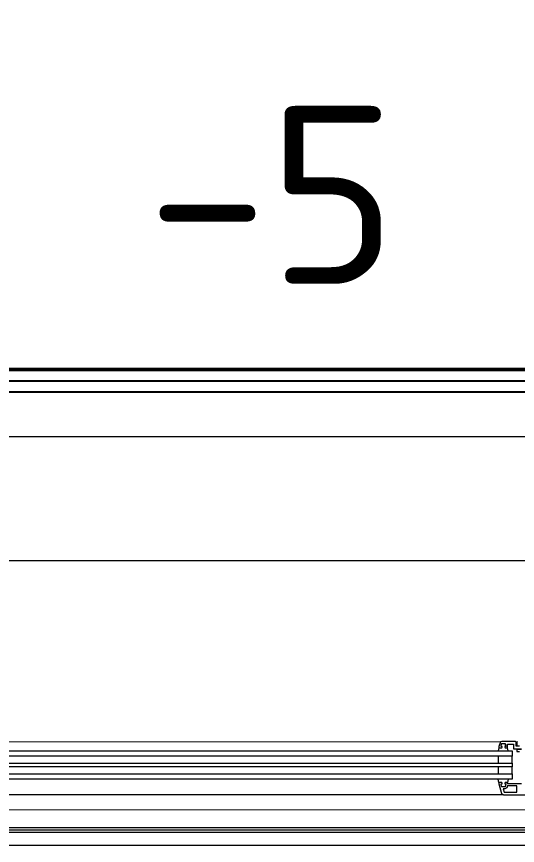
# Model space of a CAD drawing. Header units: metres. Extents: x -7665 to -5405, y -4871 to -3608.
# Drawn here: x -5491.071 to -5490.507, y -4866.202 to -4865.271 of the extents above; entities that cross this region are included whole.
import ezdxf

# ---------------------------------------------------------------- set-up
doc = ezdxf.new("R2010")
doc.units = ezdxf.units.M
doc.linetypes.add('Xref_level ST-8$0$DASHDOT', pattern=[25.4, 12.7, -6.35, 0, -6.35])
doc.layers.add('_5-1_Площадь помещений', color=2, linetype='Continuous', lineweight=30, plot=False)
for name, color, linetype in [('A-Wall', 113, 'Continuous'), ('HAUPTPROFIL', 7, 'Continuous'), ('высотные отклонения', 7, 'Continuous'), ('Стены ГКЛ (графика)', 7, 'Continuous')]:
    doc.layers.add(name, color=color, linetype=linetype)
doc.layers.add('ГКЛ (контур)', color=255, linetype='Continuous', plot=False)
for name, color, linetype, lineweight in [('Обобщенные модели', 7, 'Continuous', 18), ('ОСИ', 250, 'Xref_level ST-8$0$DASHDOT', 5), ('Цоколь', 252, 'Continuous', 18)]:
    doc.layers.add(name, color=color, linetype=linetype, lineweight=lineweight)
doc.layers.add('Окна', color=7, linetype='Continuous', lineweight=9, true_color=0x0080c0)
doc.styles.add('Норм 2.5', font='isocpeur.ttf', dxfattribs={"height": 2.5})

# ---------------------------------------------------------------- blocks, each defined once
blk = doc.blocks.new('ОК-1 1200 (ширина проема)')
at = {"linetype": 'ByBlock', "ltscale": 500}
for p, q in [((138.6341880499385, 97), (1060.148289091885, 96.58670668082777)), ((1066.043625324965, 91.67764571355656), (1065.306292434689, 94.42940952256322)), ((1063.187866458204, 37.00000000023283), (136.8121335413307, 37)), ((88.11598111875355, 20), (1110.666496023536, 20.41329331940506))]:
    blk.add_line(p, q, dxfattribs=at)
for p, q in [((1058.303847576957, 89.79999999993015), (1057.5, 86.40000000002328)), ((1068.60769515438, 86.40000000002328), (1067.803847576957, 89.79999999993015)), ((1058.303847576957, 51), (1057.5, 54.40000000002328)), ((1068.60769515438, 54.40000000002328), (1067.803847576957, 51))]:
    blk.add_line(p, q)
blk.add_lwpolyline([(1083.803847576957, 88), (1078.303847576957, 88), (1078.303847576957, 85.5), (1081.303847576957, 85.76246599061415)])
for points in [[(1083.618163882289, 49.5), (1067.803847576957, 49.5), (1067.803847576957, 51), (1065.298591688741, 51, 0.3394542588645138), (1065.105406523682, 50.85176380898338), (1064.810662412085, 49.75176380900666, 0.4931454260322198), (1065.003847577143, 49.5), (1065.753847577143, 49.5, -0.4931454260300356), (1066.043625324965, 49.12235428649001), (1065.306292434689, 46.37059047748335, -0.3394542588645137), (1064.823329521343, 46), (1061.784365633037, 46, -0.3394542588625544), (1061.301402719691, 46.37059047748335), (1060.564069829416, 49.12235428649001, -0.4931454260300355), (1060.853847577237, 49.5), (1061.603847577237, 49.5, 0.4931454260322199), (1061.797032742295, 49.75176380900666), (1061.502288630698, 50.85176380898338, 0.3394542588645137), (1061.309103465639, 51), (1058.303847576957, 51), (1058.303847576957, 49.5), (1061.256014805753, 38.48236190970056, 0.3394542588625544), (1063.187866458669, 37), (1117.303847576957, 37, 0.414213562373095)], [(1079.303847576957, 97, 0.414213562373095), (1078.303847576957, 96), (1078.303847576957, 92), (1081.003847577143, 92)], [(1081.503847577143, 91.5), (1077.803847576957, 91.5), (1077.803847576957, 96, 0.414213562373095), (1076.803847576957, 97), (1061.365811950061, 97, 0.3394542588621176), (1059.433960297611, 95.51763809018303), (1058.303847576957, 91.29999999993015), (1058.303847576957, 89.79999999993015), (1061.309103465639, 89.79999999993015, 0.3394542588645137), (1061.502288630698, 89.94823619094677), (1061.797032742295, 91.04823619092349, 0.4931454260322199), (1061.603847577237, 91.29999999993015), (1060.853847577237, 91.29999999993015, -0.4931454260300355), (1060.564069829416, 91.67764571355656), (1061.301402719691, 94.42940952256322, -0.3394542588625544), (1061.784365633037, 94.79999999993015), (1064.823329521343, 94.79999999993015, -0.3394542588645137), (1065.306292434689, 94.42940952256322), (1066.043625324965, 91.67764571355656, -0.4931454260300356), (1065.753847577143, 91.29999999993015), (1065.003847577143, 91.29999999993015, 0.4931454260322198), (1064.810662412085, 91.04823619092349), (1065.105406523682, 89.94823619094677, 0.3394542588645138), (1065.298591688741, 89.79999999993015), (1067.803847576957, 89.79999999993015), (1067.803847576957, 94), (1074.803847576957, 94), (1074.803847576957, 88.5), (1083.803847576957, 88.5)]]:
    blk.add_lwpolyline(points, format="xyb")
for points in [[(126.6961524225771, 80.40000000002328), (126.6961524225771, 86.40000000002328), (1073.303847576957, 86.39999999990687), (1073.303847576957, 80.39999999990687)], [(1073.303847576957, 72.40000000002328), (1073.303847576957, 80.40000000002328), (1057.5, 80.40000000002328), (1057.5, 72.40000000002328)], [(126.6961524225771, 68.39999999979045), (126.6961524225771, 72.39999999979045), (1073.303847576957, 72.39999999990687), (1073.303847576957, 68.39999999990687)], [(1073.303847576957, 60.40000000002328), (1073.303847576957, 68.40000000002328), (1057.5, 68.40000000002328), (1057.5, 60.40000000002328)], [(126.6961524225771, 54.4000000001397), (126.6961524225771, 60.4000000001397), (1073.303847576957, 60.39999999990687), (1073.303847576957, 54.39999999990687)]]:
    blk.add_lwpolyline(points, close=True, dxfattribs=at)
blk.add_lwpolyline([(1062.936986515298, 43.79999999993015), (1063.955193446483, 40), (1078.303847576957, 40), (1078.303847576957, 47), (1067.752549804747, 47), (1067.431329252664, 45.80118857824709, -0.3394542588625543), (1064.823329521343, 43.79999999993015)], format="xyb", close=True)
at = {"layer": 'HAUPTPROFIL'}
for p, q in [((1058.303847576957, 89.79999999993015), (1058.303847576957, 89.79999999993015)), ((1058.303847576957, 51), (1058.303847576957, 51))]:
    blk.add_line(p, q, dxfattribs=at)
blk = doc.blocks.new('*U90')
at = {"layer": 'A-Wall', "linetype": 'Continuous', "lineweight": 18}
h = blk.add_hatch(dxfattribs=at)
h.set_pattern_fill('GENERAL_TEXTURE', color=30, scale=300, style=0, pattern_type=2)
h.set_pattern_definition([(0, (12, 6), (3, 300), [3, -300]), (10, (108, 12), (-49.14003004104248, 295.9632704366632), [2.999999999999999, -299.9999999999998]), (20, (54, 78), (-99.78696513534288, 282.9338466657496), [3, -300]), (29.99999999999999, (120, 126), (-147.4019237886467, 261.3076211353316), [3, -300]), (40, (42.00000000000001, 144), (-190.5381495766049, 231.741695764753), [2.999999999999999, -299.9999999999998]), (49.99999999999999, (66, 216), (-227.8849701066338, 195.1344162353187), [3, -300]), (59.99999999999999, (24, 270), (-258.3076211353316, 152.5980762113534), [3, -300]), (70, (120, 264), (-280.8817258057955, 105.4251208600584), [2.999999999999999, -299.9999999999998]), (80, (192, 276), (-294.9213813706616, 55.04887655911575), [2.999999999999999, -299.9999999999998]), (90, (228, 204), (-300, 3.000000000000018), [3, -300]), (99.99999999999997, (288, 198), (-295.9632704366632, -49.14003004104247), [3, -299.9999999999999]), (110, (288, 90), (-282.9338466657496, -99.78696513534288), [3, -300]), (120, (234, 54), (-261.3076211353316, -147.4019237886466), [2.999999999999999, -299.9999999999998]), (130, (150, 72), (-231.741695764753, -190.5381495766049), [3, -300]), (140, (204, 126), (-195.1344162353188, -227.8849701066338), [3, -300]), (150, (150, 180), (-152.5980762113533, -258.3076211353316), [3, -300]), (160.0000000000001, (276, 12), (-105.4251208600585, -280.8817258057954), [3, -300])])
h.paths.add_polyline_path([(12.5, 0), (12.5, -12.5), (530.7155004115775, -12.5), (530.7155004115775, 0)], flags=0)
at = {"layer": 'A-Wall', "color": 30, "linetype": 'Continuous', "lineweight": 50}
blk.add_line((-562.5000000000983, -1.347017690507073), (567.4999999999017, -1.347017690507073), dxfattribs=at)
at = {"layer": 'A-Wall', "color": 11, "linetype": 'Continuous', "lineweight": 25}
for p, q in [((-562.5000000000983, -13.84701769050707), (567.4999999999017, -13.84701769050707)), ((-562.5000000000983, -26.34701769050707), (567.4999999999017, -26.34701769050707))]:
    blk.add_line(p, q, dxfattribs=at)
at = {"layer": 'A-Wall', "color": 8, "linetype": 'Continuous', "lineweight": 0}
blk.add_line((-562.5000000000983, -76.34701769050707), (567.4999999999017, -76.34701769050707), dxfattribs=at)
blk = doc.blocks.new('*U177')
at = {"layer": 'Цоколь'}
for p, q in [((25359.99999999998, -9.094947017729282e-13), (0, 0)), ((25362.588190451, -2.588190451025184), (0, -2.588190451025184)), ((25365.48596792987, -5.485967929891558), (0, -5.485967929892468)), ((25379.86834022732, -19.86834022734274), (-9.094947017729282e-13, -19.86834022734365))]:
    blk.add_line(p, q, dxfattribs=at)

msp = doc.modelspace()

# ---------------------------------------------------------------- linework, layer by layer
at = {"layer": '_5-1_Площадь помещений', "elevation": -1.060000000000002}
msp.add_lwpolyline([(-5489.762106863813, -4865.667120819142), (-5492.401115731889, -4865.667120819142), (-5492.401115731889, -4859.757081335562), (-5489.762106863813, -4859.757081335562)], close=True, dxfattribs=at)
at = {"layer": 'ГКЛ (контур)', "elevation": -1.060000000000002}
msp.add_lwpolyline([(-5492.401183005939, -4865.667120819142), (-5489.762106863813, -4865.667120819142), (-5489.762106863813, -4859.757081335562)], dxfattribs=at)
at = {"layer": 'ОСИ'}
msp.add_line((-5481.991847919518, -4865.882081335562), (-5505.418577780914, -4865.882081335562), dxfattribs=at)

# ---------------------------------------------------------------- block references
at = {"layer": 'Обобщенные модели', "xscale": 0.001, "yscale": 0.001, "zscale": 0.001}
msp.add_blockref('*U177', (-5508.486365646552, -4866.182081335563), dxfattribs=at)
at = {"layer": 'Окна', "color": 7, "xscale": 0.001, "yscale": 0.001, "zscale": 0.001}
msp.add_blockref('ОК-1 1200 (ширина проема)', (-5491.586365646553, -4866.182081335563), dxfattribs=at)
at = {"layer": 'Стены ГКЛ (графика)', "xscale": 0.001, "yscale": 0.001, "zscale": 0.001}
msp.add_blockref('*U90', (-5490.959208541107, -4865.666024956957), dxfattribs=at)

# ---------------------------------------------------------------- next in the draw order: texts
at = {"layer": 'высотные отклонения', "insert": (-5490.783232315145, -4865.470912209815, 20.645), "char_height": 0.2, "width": 0.2, "attachment_point": 5, "style": 'Норм 2.5', "bg_fill": 3, "box_fill_scale": 1.1, "bg_fill_color": 256, "bg_fill_true_color": 13158600, "bg_fill_transparency": 0}
msp.add_mtext('-5', dxfattribs=at)

doc.saveas('drawing.dxf')
